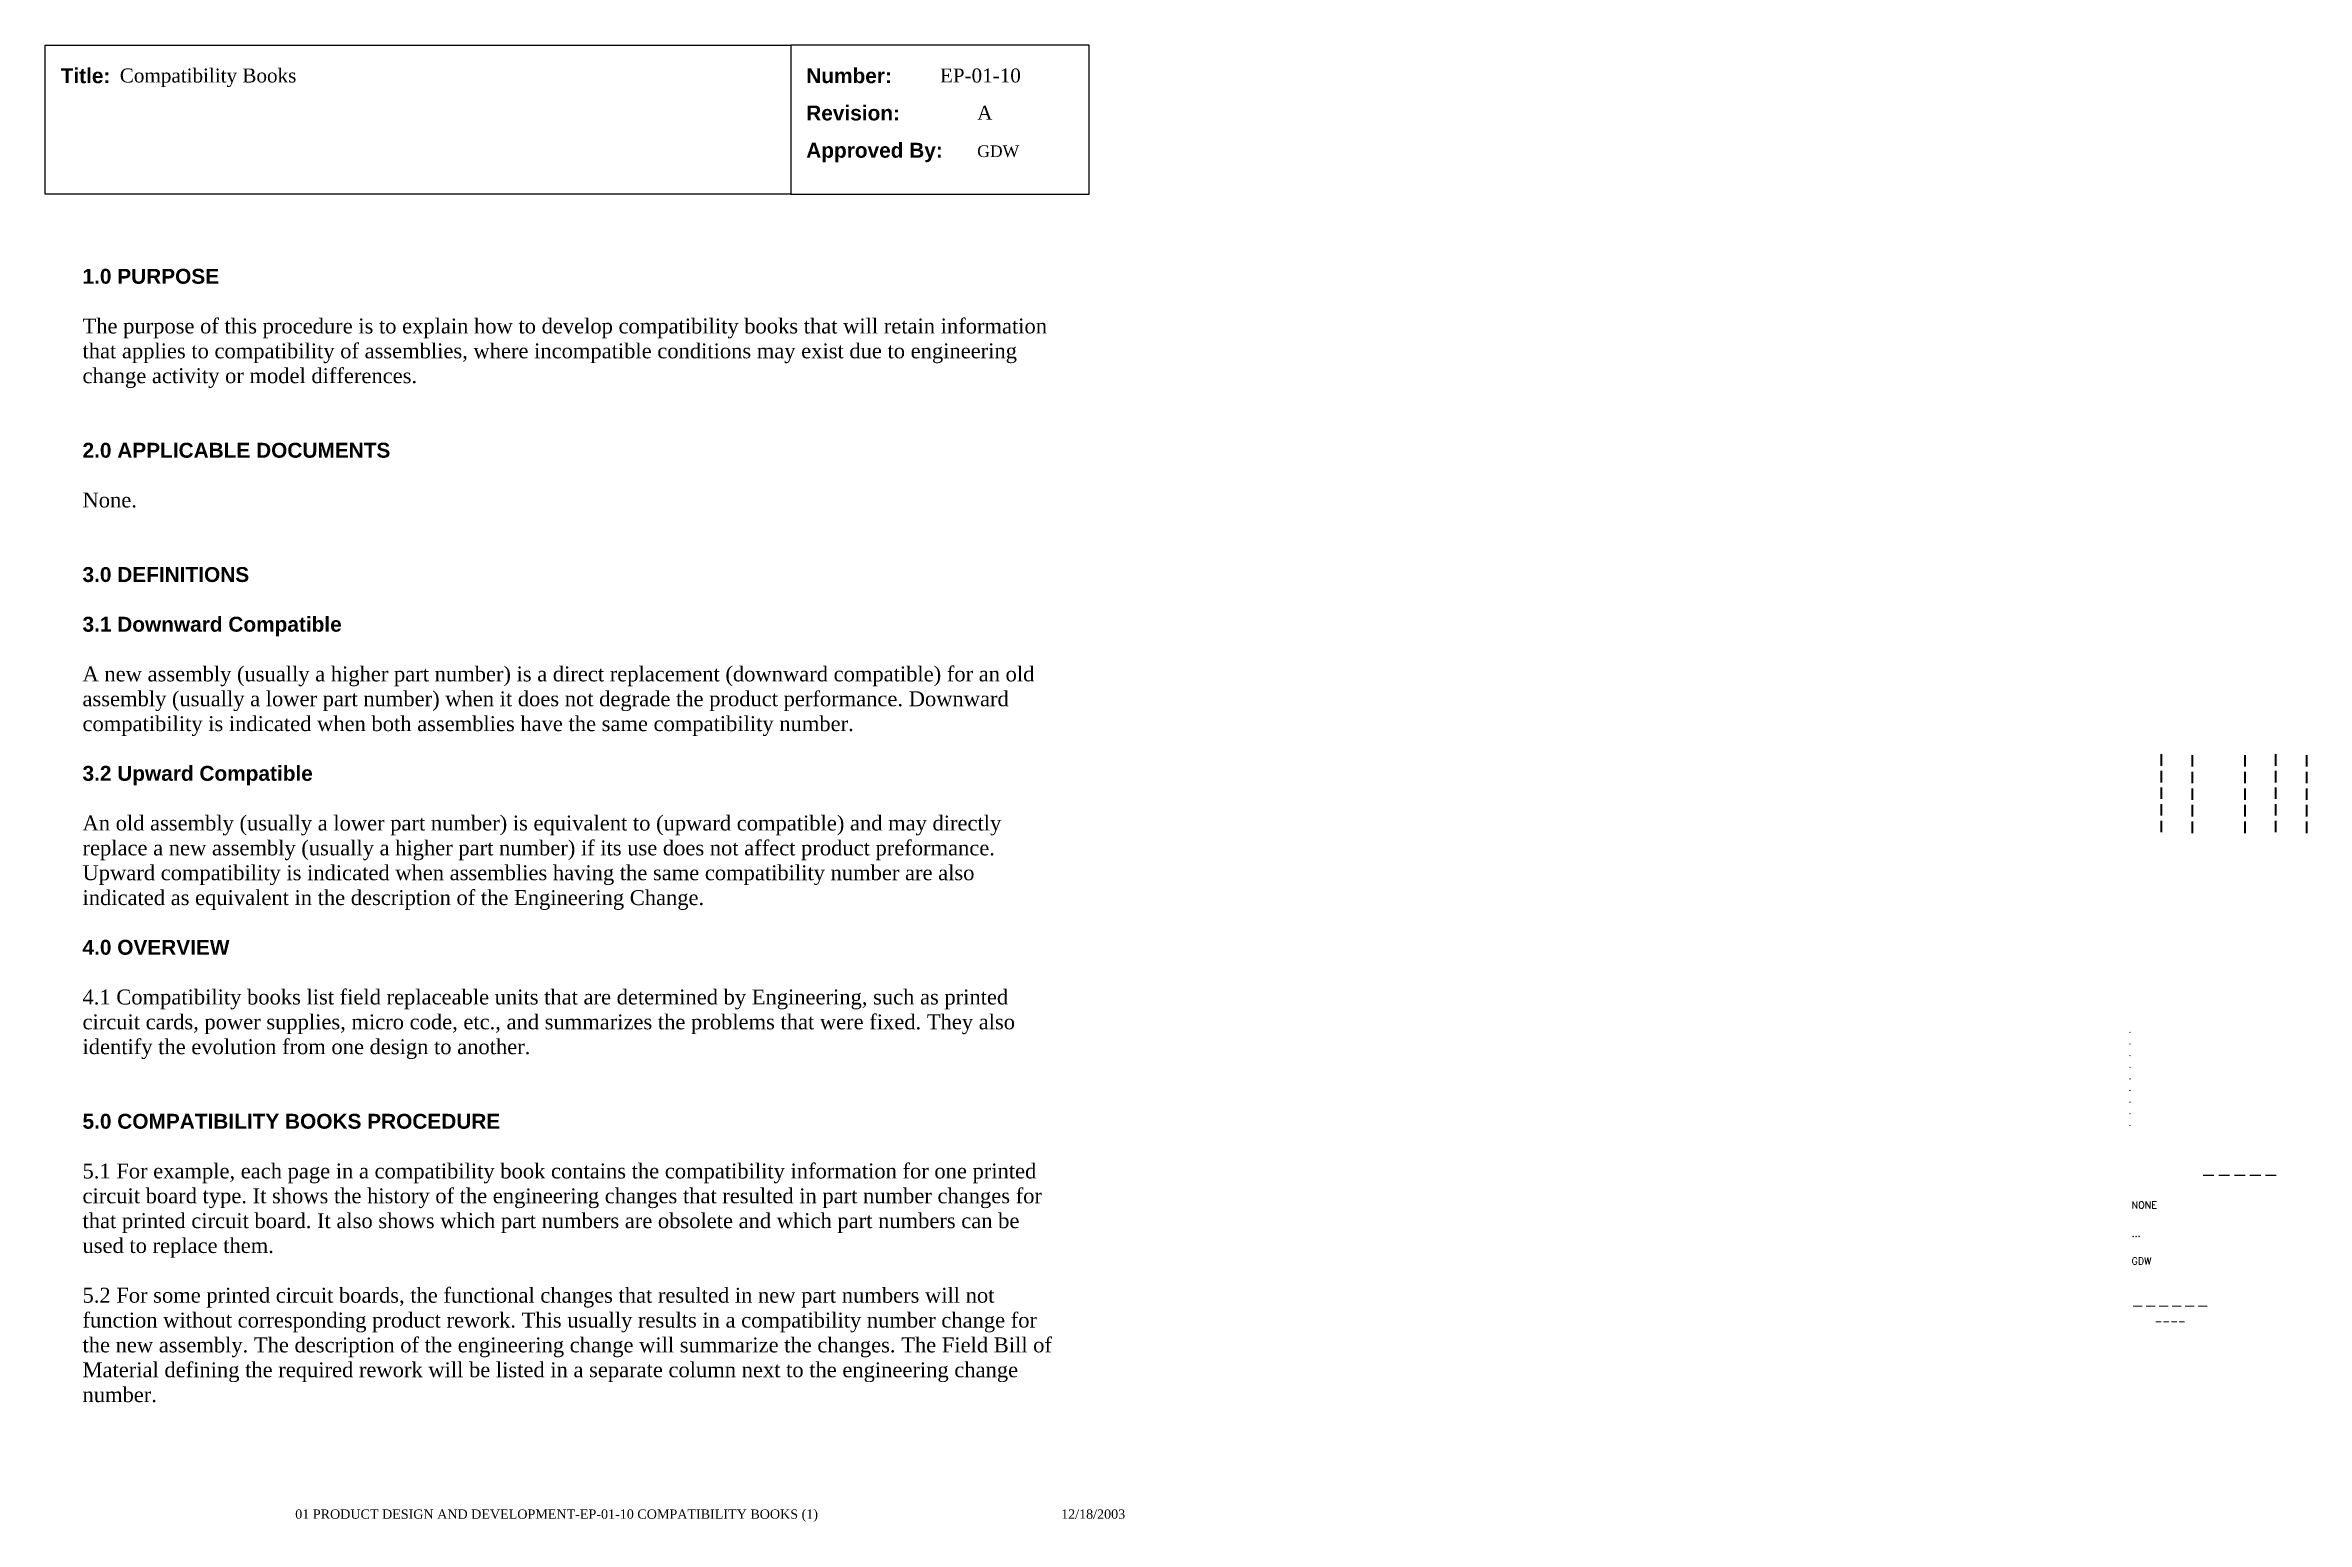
# Paper-space layout 'EP-01-10 Compatibility Books (1)' of a CAD drawing. Header units: inches. Extents: x 1 to 31.3, y 0.2 to 20.
import ezdxf
from ezdxf.enums import TextEntityAlignment as Align

# ---------------------------------------------------------------- set-up
doc = ezdxf.new("R2010")
doc.units = ezdxf.units.IN
doc.header["$MEASUREMENT"] = 0
doc.layers.add('TitleBlock_Attributes', color=40, linetype='Continuous', plot=False)
doc.layers.add('TitleBlock_Atts_Print', color=1, linetype='Continuous')
doc.styles.get("Standard").update_dxf_attribs({"font": 'simplex.shx'})
doc.styles.add('style1', font='TIMES.TTF')
doc.styles.add('styleAtt', font='TIMES.TTF')
doc.styles.add('TBBIGTEXT', font='complex.shx')

# ---------------------------------------------------------------- blocks, each defined once
blk = doc.blocks.new('Test1')
at = {"layer": 'TitleBlock_Attributes', "style": 'TBBIGTEXT', "width": 0.8}
for tag, p, height in [('SideLine1', (29.492, 9.408), 0.25), ('SideLine2', (29.906, 9.396), 0.25), ('SideLine3', (30.612, 9.396), 0.25), ('SideLine4', (31.026, 9.408), 0.25), ('SideLine5', (31.44, 9.396), 0.25), ('File-Layout', (28.803, 3.641), 0.125)]:
    blk.add_attdef(tag, p, '', height=height, rotation=90, dxfattribs=at)
at = {"layer": 'TitleBlock_Attributes'}
for tag, p, height in [('REV1', (28.947, 6.754), 0.0625), ('REV2', (28.947, 6.598), 0.0625), ('REV3', (28.947, 6.442), 0.0625), ('REV4', (28.947, 6.286), 0.0625), ('REV5', (28.947, 6.13), 0.0625), ('REV6', (28.947, 5.974), 0.0625), ('REV7', (28.947, 5.818), 0.0625), ('REV8', (28.947, 5.662), 0.0625), ('REV9', (28.947, 5.506), 0.0625), ('SCALE', (28.983, 4.394), 0.0938), ('INCHARGE', (28.983, 4.016), 0.0938), ('DRW', (28.983, 3.641), 0.0938)]:
    blk.add_attdef(tag, p, '', height=height, dxfattribs=at)
at = {"layer": 'TitleBlock_Attributes', "style": 'TBBIGTEXT'}
for tag, height, p in [('PROJNUM', 0.188, (30.434, 4.761)), ('DWG_NUM', 0.156, (31.168, 4.127)), ('CUSTOMER', 0.156, (29.501, 3.017)), ('LOCATION', 0.0938, (29.501, 2.835)), ('DESC_1', 0.188, (29.501, 2.412)), ('DESC_2', 0.188, (29.501, 2.1)), ('DESC_3', 0.188, (29.501, 1.787))]:
    blk.add_attdef(tag, text='', height=height, dxfattribs=at).set_placement(p, align=Align.CENTER)
at = {"layer": 'TitleBlock_Attributes'}
blk.add_attdef('DRW_DATE', text='', height=0.0938, dxfattribs=at).set_placement((31.149, 3.648), align=Align.CENTER)

psp = doc.layouts.new('EP-01-10 Compatibility Books (1)')

# ---------------------------------------------------------------- linework, layer by layer
for points in [[(1, 20), (11, 20), (11, 18), (1, 18)], [(11, 18), (15, 18), (15, 20), (11, 20)]]:
    psp.add_lwpolyline(points, close=True)

# ---------------------------------------------------------------- block references
ref = psp.add_blockref('Test1', (0, 0))
ref.add_attrib('CUSTOMER', '------', dxfattribs={"layer": 'TitleBlock_Attributes', "height": 0.1562, "style": 'TBBIGTEXT'}).set_placement((29.501, 3.017), align=Align.CENTER)
ref.add_attrib('LOCATION', '----', dxfattribs={"layer": 'TitleBlock_Attributes', "height": 0.0938, "style": 'TBBIGTEXT'}).set_placement((29.501, 2.835), align=Align.CENTER)
ref.add_attrib('DESC_1', 'Compatibility Books', (2, 19.5), dxfattribs={"layer": 'TitleBlock_Atts_Print', "height": 0.1875, "style": 'styleAtt'})
ref.add_attrib('DESC_2', 'EP-01-10', (13, 19.5), dxfattribs={"layer": 'TitleBlock_Atts_Print', "height": 0.1875, "style": 'styleAtt'})
ref.add_attrib('DESC_3', 'A', (13.5, 19), dxfattribs={"layer": 'TitleBlock_Atts_Print', "height": 0.188, "style": 'styleAtt'})
ref.add_attrib('PROJNUM', '-----', dxfattribs={"layer": 'TitleBlock_Attributes', "height": 0.1875, "style": 'TBBIGTEXT'}).set_placement((30.434, 4.761), align=Align.CENTER)
ref.add_attrib('DWG_NUM', 'GDW', (13.5, 18.5), dxfattribs={"layer": 'TitleBlock_Atts_Print', "height": 0.1562, "style": 'styleAtt'})
ref.add_attrib('DRW_DATE', '12/18/2003', dxfattribs={"layer": 'TitleBlock_Atts_Print', "height": 0.125, "style": 'styleAtt'}).set_placement((15.055, 0.232), align=Align.CENTER)
ref.add_attrib('DRW', 'GDW', (28.983, 3.641), dxfattribs={"layer": 'TitleBlock_Attributes', "height": 0.0938})
ref.add_attrib('INCHARGE', '...', (28.983, 4.016), dxfattribs={"layer": 'TitleBlock_Attributes', "height": 0.0938})
ref.add_attrib('SCALE', 'NONE', (28.983, 4.394), dxfattribs={"layer": 'TitleBlock_Attributes', "height": 0.0938})
ref.add_attrib('REV1', '.', (28.947, 6.754), dxfattribs={"layer": 'TitleBlock_Attributes', "height": 0.0625})
ref.add_attrib('REV2', '.', (28.947, 6.598), dxfattribs={"layer": 'TitleBlock_Attributes', "height": 0.0625})
ref.add_attrib('REV3', '.', (28.947, 6.442), dxfattribs={"layer": 'TitleBlock_Attributes', "height": 0.0625})
ref.add_attrib('REV4', '.', (28.947, 6.286), dxfattribs={"layer": 'TitleBlock_Attributes', "height": 0.0625})
ref.add_attrib('REV5', '.', (28.947, 6.13), dxfattribs={"layer": 'TitleBlock_Attributes', "height": 0.0625})
ref.add_attrib('REV6', '.', (28.947, 5.974), dxfattribs={"layer": 'TitleBlock_Attributes', "height": 0.0625})
ref.add_attrib('REV7', '.', (28.947, 5.818), dxfattribs={"layer": 'TitleBlock_Attributes', "height": 0.0625})
ref.add_attrib('REV8', '.', (28.947, 5.662), dxfattribs={"layer": 'TitleBlock_Attributes', "height": 0.0625})
ref.add_attrib('REV9', '.', (28.947, 5.506), dxfattribs={"layer": 'TitleBlock_Attributes', "height": 0.0625})
ref.add_attrib('SideLine1', '-----', (29.492, 9.408), dxfattribs={"layer": 'TitleBlock_Attributes', "height": 0.25, "rotation": 90, "style": 'TBBIGTEXT', "width": 0.8})
ref.add_attrib('SideLine2', '-----', (29.906, 9.396), dxfattribs={"layer": 'TitleBlock_Attributes', "height": 0.25, "rotation": 90, "style": 'TBBIGTEXT', "width": 0.8})
ref.add_attrib('SideLine3', '-----', (30.612, 9.396), dxfattribs={"layer": 'TitleBlock_Attributes', "height": 0.25, "rotation": 90, "style": 'TBBIGTEXT', "width": 0.8})
ref.add_attrib('SideLine4', '-----', (31.026, 9.408), dxfattribs={"layer": 'TitleBlock_Attributes', "height": 0.25, "rotation": 90, "style": 'TBBIGTEXT', "width": 0.8})
ref.add_attrib('SideLine5', '-----', (31.44, 9.396), dxfattribs={"layer": 'TitleBlock_Attributes', "height": 0.25, "rotation": 90, "style": 'TBBIGTEXT', "width": 0.8})
ref.add_attrib('File-Layout', '01 PRODUCT DESIGN AND DEVELOPMENT-EP-01-10 COMPATIBILITY BOOKS (1)', dxfattribs={"layer": 'TitleBlock_Atts_Print', "height": 0.125, "style": 'styleAtt'}).set_placement((7.859, 0.232), align=Align.CENTER)

# ---------------------------------------------------------------- texts
at = {"color": 5, "char_height": 0.2, "width": 2, "attachment_point": 1, "line_spacing_factor": 1.5, "style": 'style1'}
for s, insert in [('{\\fArial|b1|i0|c0|p34;Title:}', (1.207, 19.691)), ('{\\fArial|b1|i0|c0|p34;Number:\\PRevision:\\PApproved By:}', (11.207, 19.691))]:
    psp.add_mtext(s, dxfattribs=dict(at, insert=insert))
at = {"color": 5, "insert": (1.5, 17), "char_height": 0.2, "width": 13, "attachment_point": 1, "style": 'style1'}
psp.add_mtext('{\\fArial|b1|i0|c0|p34;1.0 PURPOSE\\P\\P}The purpose of this procedure is to explain how to develop compatibility books that will retain information that applies to compatibility of assemblies, where incompatible conditions may exist due to engineering change activity or model differences.\\P\\P\\P{\\fArial|b1|i0|c0|p34;2.0 APPLICABLE DOCUMENTS\\P\\P}None.\\P\\P\\P{\\fArial|b1|i0|c0|p34;3.0 DEFINITIONS\\P\\P3.1 Downward Compatible\\P\\P}A new assembly (usually a higher part number) is a direct replacement (downward compatible) for an old assembly (usually a lower part number) when it does not degrade the product performance. Downward compatibility is indicated when both assemblies have the same compatibility number.\\P\\P{\\fArial|b1|i0|c0|p34;3.2 Upward Compatible\\P\\P}An old assembly (usually a lower part number) is equivalent to (upward compatible) and may directly replace a new assembly (usually a higher part number) if its use does not affect product preformance. Upward compatibility is indicated when assemblies having the same compatibility number are also indicated as equivalent in the description of the Engineering Change.\\P\\P{\\fArial|b1|i0|c0|p34;4.0 OVERVIEW\\P\\P}4.1 Compatibility books list field replaceable units that are determined by Engineering, such as printed circuit cards, power supplies, micro code, etc., and summarizes the problems that were fixed. They also identify the evolution from one design to another.\\P\\P\\P{\\fArial|b1|i0|c0|p34;5.0 COMPATIBILITY BOOKS PROCEDURE\\P\\P}5.1 For example, each page in a compatibility book contains the compatibility information for one printed circuit board type. It shows the history of the engineering changes that resulted in part number changes for that printed circuit board. It also shows which part numbers are obsolete and which part numbers can be used to replace them.\\P\\P5.2 For some printed circuit boards, the functional changes that resulted in new part numbers will not function without corresponding product rework. This usually results in a compatibility number change for the new assembly. The description of the engineering change will summarize the changes. The Field Bill of Material defining the required rework will be listed in a separate column next to the engineering change number.', dxfattribs=at)

doc.saveas('drawing.dxf')
